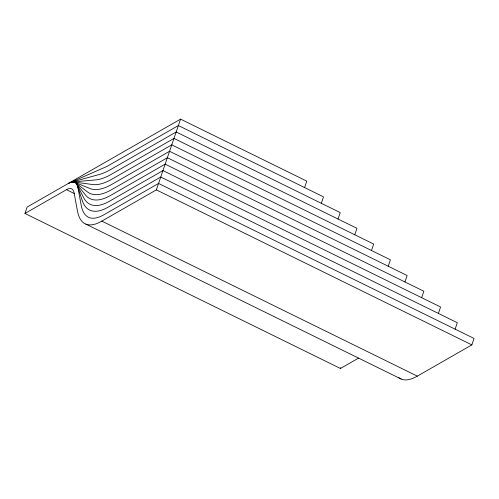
<?xml version="1.0" encoding="UTF-8"?>
<svg xmlns="http://www.w3.org/2000/svg" width="499" height="499" viewBox="0 0 499 499"><rect width="100%" height="100%" fill="white"/><g stroke="black" fill="none" stroke-linecap="round" stroke-linejoin="round"><path stroke-width="0.75" d="M358.531 358.12L340.449 368.487L24.95 213.472L27.152 207.041L180.576 119.118L306.773 181.125L304.571 187.555M24.95 213.472L66.479 189.676A36.77 10.785 -63.8 0 1 74.102 192.876L77.432 210.871A117.664 34.518 -63.8 0 0 101.827 221.119L156.349 189.876L180.576 119.118M321.3 203.293L323.502 196.856L178.374 125.548L106.998 166.398L68.681 183.245A44.124 12.943 -63.8 0 1 77.825 187.088L81.162 205.077A110.31 32.36 -63.8 0 0 104.035 214.689L158.551 183.445L474.05 338.459L471.848 344.89L417.326 376.134A117.664 34.518 -63.8 0 1 398.763 377.593M338.029 219.024L340.231 212.593L176.172 131.986L110.51 169.61A183.85 53.936 -63.8 0 1 99.189 174.513L70.085 182.534M354.758 234.755L356.96 228.324L173.97 138.416L111.314 174.326A176.496 51.777 -63.8 0 1 95.583 179.908L71.394 182.066M371.481 250.492L373.682 244.055L171.768 144.847L111.739 179.247A169.142 49.619 -63.8 0 1 92.409 184.505L72.611 181.848M340.449 368.487L340.723 367.682M388.21 266.223L390.411 259.792L169.566 151.284L111.801 184.387A161.788 47.461 -63.8 0 1 89.652 188.416L73.79 181.879M404.939 281.954L407.14 275.523L167.365 157.715L111.489 189.732A154.434 45.303 -63.8 0 1 87.275 191.772L74.719 182.141M421.667 297.691L423.869 291.26L165.163 164.146L110.815 195.29A147.08 43.145 -63.8 0 1 85.242 194.71L75.648 182.703M438.39 313.422L440.592 306.991L162.955 170.577L109.774 201.06A139.726 40.993 -63.8 0 1 83.495 197.355L76.353 183.42M455.119 329.159L457.321 322.722L160.753 177.014L108.364 207.035A132.372 38.835 -63.8 0 1 81.992 199.85L76.977 184.412M156.349 189.876L471.848 344.89M66.479 189.676L74.638 193.687M101.827 221.119L417.326 376.134M85.722 224.051L401.221 379.065M77.47 185.64L77.825 187.088"/></g></svg>
